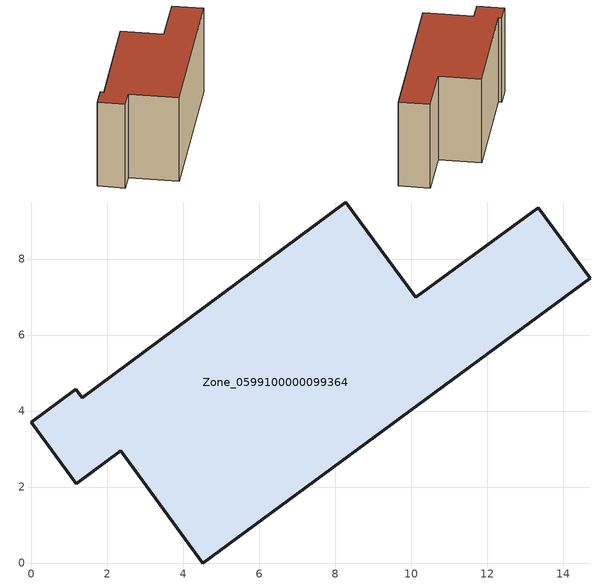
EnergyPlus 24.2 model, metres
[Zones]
Zone_0599100000099364
 floor ground (C_G): 0,3.71 1.17,4.57 1.33,4.35 8.27,9.5 10.11,6.99 13.34,9.35 14.7,7.5 4.51,0 2.35,2.95 1.18,2.09 z0
 wall outside (C_F): 1.17,4.57 0,3.71 1.18,2.09 2.35,2.95 4.51,0 14.7,7.5 13.34,9.35 10.11,6.99 8.27,9.5 1.33,4.35 1.17,4.57 z0:6.87
 roof outside (C_R): 8.27,9.5 1.33,4.35 1.17,4.57 0,3.71 1.18,2.09 2.35,2.95 4.51,0 14.7,7.5 13.34,9.35 10.11,6.99 z6.87
[BUILDING]
Pand.0599100000099364: North Axis=0; Terrain=City; Loads Convergence Tolerance Value=0.04; Temperature Convergence Tolerance Value=0.4; Solar Distribution=FullExterior; Maximum Number of Warmup Days=25; Minimum Number of Warmup Days=1
[Site:Location]
Rotterdam.The.Hague.AP_ZH_NLD Design_Conditions: Latitude=51.96; Longitude=4.45; Time Zone=1; Elevation=-4.5
[SITE:GROUNDTEMPERATURE:BUILDINGSURFACE]
18, 18, 18, 18, 18, 18, 18, 18, 18, 18, 18, 18
[MATERIAL] Thermal Absorptance=0.9; Solar Absorptance=0.7; Visible Absorptance=0.7
Name | Roughness | Thickness | Conductivity | Density | Specific Heat
G.TI.1975-1991 | MediumSmooth | 0.15 | 0.288461 | 540 | 1210
F.TI.1975-1991 | Rough | 0.3 | 0.230769 | 1920 | 840
R.TI.1975-1991 | MediumRough | 0.2 | 0.153846 | 1500 | 1000
[CONSTRUCTION]
C_G: G.TI.1975-1991
C_F: F.TI.1975-1991
C_R: R.TI.1975-1991
[ZONE]
Zone_0599100000099364: Type=1; Multiplier=1; Ceiling Height=Autocalculate; Volume=Autocalculate; Floor Area=autocalculate; Part of Total Floor Area=Yes
[ZONEINFILTRATION:DESIGNFLOWRATE]
Infil_Zone_0599100000099364: Zone or ZoneList or Space or SpaceList=Zone_0599100000099364; Schedule=AlwaysOn; Design Flow Rate Calculation Method=Flow/Area; Flow Rate per Floor Area=0.003; Constant Term Coefficient=1; Temperature Term Coefficient=0; Velocity Term Coefficient=0; Velocity Squared Term Coefficient=0
[HVACTEMPLATE:ZONE:IDEALLOADSAIRSYSTEM]
Zone_0599100000099364: Maximum Heating Supply Air Temperature=50; Minimum Cooling Supply Air Temperature=13; Maximum Heating Supply Air Humidity Ratio=0.0156; Minimum Cooling Supply Air Humidity Ratio=0.0077; Heating Limit=NoLimit; Cooling Limit=NoLimit; Dehumidification Control Type=ConstantSensibleHeatRatio; Cooling Sensible Heat Ratio=0.7; Dehumidification Setpoint=60; Humidification Control Type=None; Humidification Setpoint=30; Outdoor Air Method=None; Outdoor Air Flow Rate per Person=0.00944; Outdoor Air Flow Rate per Zone Floor Area=0; Outdoor Air Flow Rate per Zone=0; Demand Controlled Ventilation Type=None; Outdoor Air Economizer Type=NoEconomizer; Heat Recovery Type=None; Sensible Heat Recovery Effectiveness=0.7; Latent Heat Recovery Effectiveness=0.65
[ZONECONTROL:THERMOSTAT]
ThermostatControl_Zone_0599100000099364: Zone or ZoneList=Zone_0599100000099364; Control Type Schedule=DualSetpointControlType; Control 1=Thermostat_Zone_0599100000099364; Temperature Difference Between Cutout And Setpoint=0
[THERMOSTATSETPOINT:DUALSETPOINT]
Thermostat_Zone_0599100000099364: Heating Setpoint Temperature Schedule=HeatingSetpoint_Zone_0599100000099364; Cooling Setpoint Temperature Schedule=CoolingSetpoint_Zone_0599100000099364
[SCHEDULE:COMPACT]
HeatingSetpoint_Zone_0599100000099364: Through: 12/31, For: AllDays, Until: 24:00, 21
CoolingSetpoint_Zone_0599100000099364: Through: 12/31, For: AllDays, Until: 24:00, 24
DualSetpointControlType: Through: 12/31, For: AllDays, Until: 24:00, 4
AlwaysOn: Through: 12/31, For: AllDays, Until: 24:00, 1
